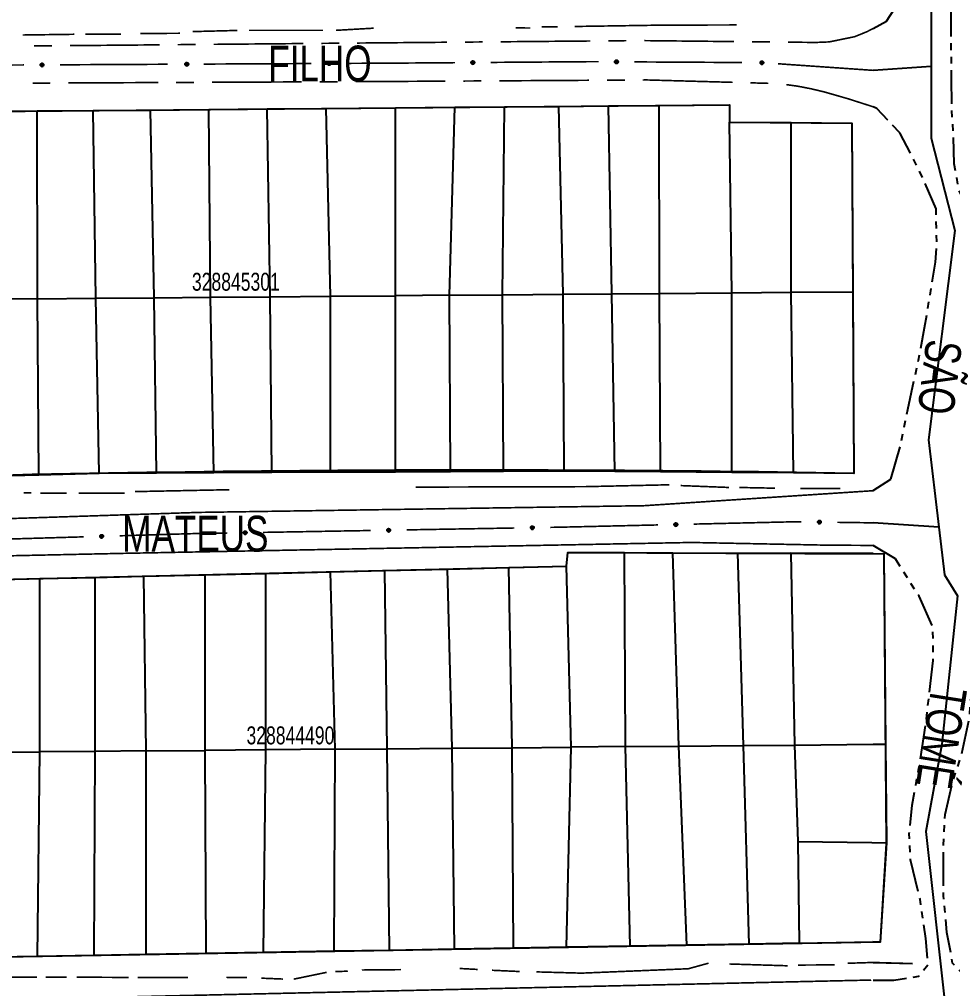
# Model space of a CAD drawing. Extents: x 203614 to 206284, y 4847494 to 4848495.
# Drawn here: x 204541.9 to 204645.8, y 4847964.4 to 4848072.4 of the extents above; entities that cross this region are included whole.
import ezdxf

# ---------------------------------------------------------------- set-up
doc = ezdxf.new("R2010")
doc.units = 0
doc.header["$LTSCALE"] = 1.5
doc.header["$MEASUREMENT"] = 0
doc.linetypes.add('PHANTOMX2', pattern=[5, 2.5, -0.5, 0.5, -0.5, 0.5, -0.5])
for name, color, linetype in [('CD-MALHA-LOTES', 40, 'CONTINUOUS'), ('CD_TXT_QUADRA', 7, 'CONTINUOUS'), ('HD-VALAS-DRENOS', 170, 'CONTINUOUS'), ('RU-QUADRAS', 210, 'CONTINUOUS'), ('SV-EIXO-RUA-N-PAV', 6, 'CONTINUOUS'), ('SV-RUA-NAO-PAV-S-GUIA-C-GUIA', 7, 'PHANTOMX2'), ('SV-TXT-RUA-N-PAV-S-GUIA-C-GUIA', 7, 'CONTINUOUS')]:
    doc.layers.add(name, color=color, linetype=linetype)
doc.styles.add('ARIAL', font='ARIAL.TTF')

msp = doc.modelspace()

# ---------------------------------------------------------------- linework, layer by layer
at = {"layer": 'CD-MALHA-LOTES'}
for p, q in [((204636.97, 4848012.91), (204638.19, 4848012.89)), ((204638.19, 4848012.89), (204638.37, 4847991.66)), ((204636.99, 4847991.66), (204638.37, 4847991.66)), ((204638.37, 4847991.66), (204638.47, 4847980.65)), ((204636.84, 4847980.69), (204638.47, 4847980.65)), ((204638.47, 4847980.65), (204637.75, 4847969.6)), ((204637.75, 4847969.6), (204636.96, 4847969.62))]:
    msp.add_line(p, q, dxfattribs=at)
at = {"layer": 'CD-MALHA-LOTES', "flags": 128}
for points in [[(204576.05, 4848062.52), (204583.76, 4848062.59)], [(204583.76, 4848062.59), (204590.38, 4848062.65)], [(204583.76, 4848041.64), (204583.76, 4848062.59)], [(204589.78, 4848041.7), (204590.38, 4848062.65)], [(204590.38, 4848062.65), (204595.92, 4848062.7)], [(204595.69, 4848041.75), (204595.92, 4848062.7)], [(204595.92, 4848062.7), (204601.95, 4848062.75)], [(204601.95, 4848062.75), (204607.49, 4848062.8)], [(204602.43, 4848041.8), (204601.95, 4848062.75)], [(204607.49, 4848062.8), (204613.15, 4848062.85)], [(204607.86, 4848041.85), (204607.49, 4848062.8)], [(204613.15, 4848062.85), (204620.98, 4848062.92)], [(204613.16, 4848041.9), (204613.15, 4848062.85)], [(204620.98, 4848062.92), (204620.98, 4848060.99)], [(204538.16, 4848062.18), (204543.82, 4848062.23)], [(204543.82, 4848062.23), (204550.09, 4848062.29)], [(204543.88, 4848041.3), (204543.82, 4848062.23)], [(204550.09, 4848062.29), (204556.47, 4848062.34)], [(204550.39, 4848041.36), (204550.09, 4848062.29)], [(204556.47, 4848062.34), (204562.98, 4848062.4)], [(204556.89, 4848041.41), (204556.47, 4848062.34)], [(204562.98, 4848062.4), (204569.48, 4848062.46)], [(204563.16, 4848041.47), (204562.98, 4848062.4)], [(204569.48, 4848062.46), (204576.05, 4848062.52)], [(204569.78, 4848041.52), (204569.48, 4848062.46)], [(204576.53, 4848041.58), (204576.05, 4848062.52)], [(204620.98, 4848060.99), (204627.85, 4848060.93)], [(204621.23, 4848041.96), (204620.98, 4848060.99)], [(204627.85, 4848060.93), (204634.6, 4848060.87)], [(204627.85, 4848042.02), (204627.85, 4848060.93)], [(204634.6, 4848060.87), (204634.71, 4848042.08)], [(204621.23, 4848041.96), (204627.85, 4848042.02)], [(204627.85, 4848042.02), (204634.71, 4848042.08)], [(204628.09, 4848021.89), (204627.85, 4848042.02)], [(204634.71, 4848042.08), (204634.84, 4848021.84)], [(204543.88, 4848041.3), (204538.1, 4848041.25)], [(204543.88, 4848041.3), (204550.39, 4848041.36)], [(204544.01, 4848021.65), (204543.88, 4848041.3)], [(204550.39, 4848041.36), (204556.89, 4848041.41)], [(204550.75, 4848021.84), (204550.39, 4848041.36)], [(204556.89, 4848041.41), (204563.16, 4848041.47)], [(204557.14, 4848021.87), (204556.89, 4848041.41)], [(204563.16, 4848041.47), (204569.78, 4848041.52)], [(204563.52, 4848021.9), (204563.16, 4848041.47)], [(204569.78, 4848041.52), (204576.53, 4848041.58)], [(204569.97, 4848021.93), (204569.78, 4848041.52)], [(204576.53, 4848041.58), (204583.76, 4848041.64)], [(204576.53, 4848021.96), (204576.53, 4848041.58)], [(204589.78, 4848041.7), (204583.76, 4848041.64)], [(204583.76, 4848021.99), (204583.76, 4848041.64)], [(204589.78, 4848041.7), (204595.69, 4848041.75)], [(204589.9, 4848022.02), (204589.78, 4848041.7)], [(204595.69, 4848041.75), (204602.43, 4848041.8)], [(204595.81, 4848022.05), (204595.69, 4848041.75)], [(204602.43, 4848041.8), (204607.86, 4848041.85)], [(204602.55, 4848022.08), (204602.43, 4848041.8)], [(204607.86, 4848041.85), (204613.16, 4848041.9)], [(204608.21, 4848022.04), (204607.86, 4848041.85)], [(204613.16, 4848041.9), (204621.23, 4848041.96)], [(204613.27, 4848022), (204613.16, 4848041.9)], [(204621.23, 4848021.94), (204621.23, 4848041.96)], [(204544.01, 4848021.65), (204537.75, 4848021.48)], [(204550.75, 4848021.84), (204544.01, 4848021.65)], [(204557.14, 4848021.87), (204550.75, 4848021.84)], [(204563.52, 4848021.9), (204557.14, 4848021.87)], [(204569.97, 4848021.93), (204563.52, 4848021.9)], [(204576.53, 4848021.96), (204569.97, 4848021.93)], [(204583.76, 4848021.99), (204576.53, 4848021.96)], [(204589.9, 4848022.02), (204583.76, 4848021.99)], [(204595.81, 4848022.05), (204589.9, 4848022.02)], [(204602.55, 4848022.08), (204595.81, 4848022.05)], [(204608.21, 4848022.04), (204602.55, 4848022.08)], [(204613.27, 4848022), (204608.21, 4848022.04)], [(204621.23, 4848021.94), (204613.27, 4848022)], [(204628.09, 4848021.89), (204621.23, 4848021.94)], [(204634.84, 4848021.84), (204628.09, 4848021.89)], [(204602.82, 4848011.49), (204602.95, 4848013.03)], [(204602.95, 4848013.03), (204609.26, 4848013.01)], [(204609.26, 4848013.01), (204614.68, 4848012.99)], [(204609.39, 4847991.39), (204609.26, 4848013.01)], [(204614.68, 4848012.99), (204621.89, 4848012.96)], [(204615.32, 4847991.44), (204614.68, 4848012.99)], [(204621.89, 4848012.96), (204627.82, 4848012.94)], [(204622.54, 4847991.51), (204621.89, 4848012.96)], [(204636.97, 4848012.91), (204627.82, 4848012.94)], [(204627.82, 4848012.94), (204628.21, 4847991.56)], [(204562.55, 4848010.54), (204569.32, 4848010.7)], [(204569.32, 4848010.7), (204576.53, 4848010.87)], [(204569.32, 4847991.02), (204569.32, 4848010.7)], [(204576.53, 4848010.87), (204582.59, 4848011.01)], [(204577.05, 4847991.09), (204576.53, 4848010.87)], [(204582.59, 4848011.01), (204589.55, 4848011.18)], [(204582.85, 4847991.15), (204582.59, 4848011.01)], [(204589.55, 4848011.18), (204596.38, 4848011.34)], [(204590.06, 4847991.21), (204589.55, 4848011.18)], [(204596.38, 4848011.34), (204602.82, 4848011.49)], [(204596.76, 4847991.27), (204596.38, 4848011.34)], [(204603.34, 4847991.33), (204602.82, 4848011.49)], [(204536.78, 4848009.93), (204544.12, 4848010.11)], [(204544.12, 4848010.11), (204550.31, 4848010.25)], [(204544.12, 4847990.79), (204544.12, 4848010.11)], [(204550.31, 4848010.25), (204555.72, 4848010.38)], [(204550.31, 4847990.85), (204550.31, 4848010.25)], [(204555.72, 4848010.38), (204562.55, 4848010.54)], [(204555.98, 4847990.9), (204555.72, 4848010.38)], [(204562.55, 4847990.96), (204562.55, 4848010.54)], [(204590.06, 4847991.21), (204596.76, 4847991.27)], [(204596.76, 4847991.27), (204603.34, 4847991.33)], [(204596.9, 4847968.92), (204596.76, 4847991.27)], [(204602.82, 4847969.03), (204603.34, 4847991.33)], [(204609.39, 4847991.39), (204603.34, 4847991.33)], [(204609.39, 4847991.39), (204615.32, 4847991.44)], [(204609.91, 4847969.15), (204609.39, 4847991.39)], [(204615.32, 4847991.44), (204622.54, 4847991.51)], [(204616.23, 4847969.26), (204615.32, 4847991.44)], [(204622.54, 4847991.51), (204628.21, 4847991.56)], [(204623.18, 4847969.38), (204622.54, 4847991.51)], [(204628.21, 4847991.56), (204636.99, 4847991.66)], [(204628.21, 4847991.56), (204628.59, 4847980.82)], [(204537.29, 4847990.73), (204544.12, 4847990.79)], [(204543.87, 4847968), (204544.12, 4847990.79)], [(204550.31, 4847990.85), (204544.12, 4847990.79)], [(204550.18, 4847968.11), (204550.31, 4847990.85)], [(204555.98, 4847990.9), (204550.31, 4847990.85)], [(204555.98, 4847990.9), (204562.55, 4847990.96)], [(204555.98, 4847968.21), (204555.98, 4847990.9)], [(204569.32, 4847991.02), (204562.55, 4847990.96)], [(204562.68, 4847968.33), (204562.55, 4847990.96)], [(204569.06, 4847968.44), (204569.32, 4847991.02)], [(204577.05, 4847991.09), (204569.32, 4847991.02)], [(204576.92, 4847968.58), (204577.05, 4847991.09)], [(204577.05, 4847991.09), (204582.85, 4847991.15)], [(204582.85, 4847991.15), (204590.06, 4847991.21)], [(204583.11, 4847968.68), (204582.85, 4847991.15)], [(204590.32, 4847968.81), (204590.06, 4847991.21)], [(204628.59, 4847980.82), (204628.73, 4847969.47)], [(204628.59, 4847980.82), (204636.84, 4847980.69)], [(204576.92, 4847968.58), (204569.06, 4847968.44)], [(204583.11, 4847968.68), (204576.92, 4847968.58)], [(204590.32, 4847968.81), (204583.11, 4847968.68)], [(204596.9, 4847968.92), (204590.32, 4847968.81)], [(204602.82, 4847969.03), (204596.9, 4847968.92)], [(204609.91, 4847969.15), (204602.82, 4847969.03)], [(204616.23, 4847969.26), (204609.91, 4847969.15)], [(204623.18, 4847969.38), (204616.23, 4847969.26)], [(204628.73, 4847969.47), (204623.18, 4847969.38)], [(204628.73, 4847969.47), (204636.96, 4847969.62)], [(204543.87, 4847968), (204537.04, 4847967.88)], [(204550.18, 4847968.11), (204543.87, 4847968)], [(204555.98, 4847968.21), (204550.18, 4847968.11)], [(204562.68, 4847968.33), (204555.98, 4847968.21)], [(204569.06, 4847968.44), (204562.68, 4847968.33)]]:
    msp.add_lwpolyline(points, dxfattribs=at)
at = {"layer": 'HD-VALAS-DRENOS', "const_width": 0.18, "flags": 128}
for points in [[(204566.15, 4848071.21), (204561.16, 4848071.08)], [(204575.68, 4848071.22), (204567.45, 4848071.22)], [(204581.32, 4848071.46), (204577.12, 4848071.22)], [(204598.79, 4848071.48), (204597.14, 4848071.49)], [(204601.83, 4848071.6), (204600.04, 4848071.6)], [(204621.77, 4848071.82), (204613.44, 4848071.8), (204603.72, 4848071.65)], [(204547.98, 4848070.78), (204542.21, 4848070.7)], [(204553.19, 4848070.79), (204549.19, 4848070.78)], [(204559.75, 4848070.89), (204555.34, 4848070.87)], [(204614.26, 4848020.57), (204604.87, 4848020.36), (204585.99, 4848020.31)], [(204620.93, 4848020.27), (204615.54, 4848020.48)], [(204543.18, 4848019.66), (204542.32, 4848019.66)], [(204547.14, 4848019.65), (204544.17, 4848019.65)], [(204553.59, 4848019.63), (204548.45, 4848019.63)], [(204565.24, 4848020.02), (204554.75, 4848019.81)], [(204626.04, 4848020.19), (204622.06, 4848020.27)], [(204633.34, 4848020.17), (204628.85, 4848020.17)], [(204578.45, 4847966.36), (204577.07, 4847966.31)], [(204584.37, 4847966.53), (204580.01, 4847966.49)], [(204592.92, 4847966.55), (204590.92, 4847966.66)], [(204597.61, 4847966.32), (204594.52, 4847966.46)], [(204618.64, 4847967.25), (204616.39, 4847966.63), (204604.49, 4847966.14), (204599.47, 4847966.28)], [(204627.46, 4847966.96), (204620.96, 4847967.16)], [(204632.68, 4847967.06), (204628.59, 4847967.04)], [(204636.978778, 4847967.33), (204634.13, 4847967.24)], [(204636.979423, 4847967.330224), (204641.370861, 4847967.204841)], [(204543.8, 4847965.69), (204539.62, 4847965.69), (204535.79, 4847965.51)], [(204547.14, 4847965.69), (204544.8, 4847965.69)], [(204554.03, 4847965.66), (204548.23, 4847965.69)], [(204560.64, 4847965.66), (204555.02, 4847965.66)], [(204567.22, 4847965.65), (204564.92, 4847965.67)], [(204571.23, 4847965.48), (204568.81, 4847965.58)], [(204576.09, 4847966.23), (204572.42, 4847965.47)]]:
    msp.add_lwpolyline(points, dxfattribs=at)
at = {"layer": 'HD-VALAS-DRENOS', "flags": 128}
msp.add_lwpolyline([(204636.979423, 4847967.330224), (204641.370861, 4847967.204841)], dxfattribs=at)
at = {"layer": 'RU-QUADRAS', "color": 6, "linetype": 'Continuous'}
msp.add_lwpolyline([(204498.59, 4848020.39), (204513.52, 4848061.96), (204620.98, 4848062.92), (204620.98, 4848060.99), (204634.6, 4848060.87), (204634.84, 4848021.84, 0.0138968556)], format="xyb", close=True, dxfattribs=at)
msp.add_lwpolyline([(204472.79, 4847966.77), (204488.77, 4848006.2), (204499.02, 4848007.23), (204498.76, 4848009.04), (204602.82, 4848011.49), (204602.95, 4848013.03), (204638.19, 4848012.89), (204638.45, 4847980.6), (204637.75, 4847969.6)], close=True, dxfattribs=at)
at = {"layer": 'SV-EIXO-RUA-N-PAV', "flags": 128}
for points in [[(204647.894567, 4848133.867976), (204642.78012, 4848133.22867), (204641.084177, 4848130.296692), (204638.771905, 4848120.140793), (204641.968999, 4848100.212735), (204643.443703, 4848088.415104), (204643.443703, 4848067.179369), (204643.443703, 4848059.215969), (204646.09817, 4848048.893042), (204643.148762, 4848025.592722), (204644.294965, 4848015.849996), (204644.918407, 4848010.550743), (204646.393111, 4848008.191217), (204644.623466, 4847991.674535), (204642.853821, 4847981.94149), (204644.993902, 4847962.480581)], [(204544.204291, 4848067.372762), (204544.554533, 4848067.409562)], [(204544.206565, 4848067.337423), (204544.557859, 4848067.373948)], [(204544.206567, 4848067.408054), (204544.542112, 4848067.444221)], [(204544.208028, 4848067.354674), (204544.554451, 4848067.389133)], [(204544.209211, 4848067.391522), (204544.543339, 4848067.42865)], [(204544.215026, 4848067.31923), (204544.553248, 4848067.356378)], [(204544.215702, 4848067.443519), (204544.52064, 4848067.483036)], [(204544.215865, 4848067.425668), (204544.52679, 4848067.464046)], [(204544.216538, 4848067.302542), (204544.554668, 4848067.339842)], [(204544.227977, 4848067.459842), (204544.499332, 4848067.498024)], [(204544.230211, 4848067.283827), (204544.543872, 4848067.320854)], [(204544.238553, 4848067.479753), (204544.485053, 4848067.51681)], [(204544.239533, 4848067.267095), (204544.542524, 4848067.304011)], [(204544.257807, 4848067.498196), (204544.459619, 4848067.526484)], [(204544.260391, 4848067.251227), (204544.529037, 4848067.285303)], [(204544.272469, 4848067.51499), (204544.448972, 4848067.537072)], [(204544.273585, 4848067.232263), (204544.521634, 4848067.267648)], [(204544.293136, 4848067.52839), (204544.422704, 4848067.541311)], [(204544.297368, 4848067.224119), (204544.496464, 4848067.249664)], [(204544.308824, 4848067.53834), (204544.41413, 4848067.54761)], [(204544.31016, 4848067.211163), (204544.486806, 4848067.232685)], [(204544.331568, 4848067.206549), (204544.462493, 4848067.220841)], [(204544.344303, 4848067.200621), (204544.451007, 4848067.210038)], [(204560.331516, 4848067.452385), (204560.681759, 4848067.489173)], [(204560.333789, 4848067.417046), (204560.685084, 4848067.453559)], [(204560.333793, 4848067.487677), (204560.669339, 4848067.523833)], [(204560.335252, 4848067.434297), (204560.681676, 4848067.468744)], [(204560.336436, 4848067.471145), (204560.670566, 4848067.508262)], [(204560.342249, 4848067.398853), (204560.680472, 4848067.43599)], [(204560.342929, 4848067.523142), (204560.647869, 4848067.562648)], [(204560.343091, 4848067.505292), (204560.654018, 4848067.543658)], [(204560.34376, 4848067.382165), (204560.681891, 4848067.419453)], [(204560.355205, 4848067.539464), (204560.626561, 4848067.577637)], [(204560.357432, 4848067.36345), (204560.671095, 4848067.400466)], [(204560.365781, 4848067.559375), (204560.612283, 4848067.596424)], [(204560.366754, 4848067.346717), (204560.669747, 4848067.383623)], [(204560.385037, 4848067.577818), (204560.58685, 4848067.606098)], [(204560.387612, 4848067.330849), (204560.656259, 4848067.364915)], [(204560.399699, 4848067.594611), (204560.576203, 4848067.616687)], [(204560.400805, 4848067.311884), (204560.648855, 4848067.34726)], [(204560.420367, 4848067.608011), (204560.549934, 4848067.620927)], [(204560.424587, 4848067.303739), (204560.623685, 4848067.329277)], [(204560.436055, 4848067.61796), (204560.541361, 4848067.627226)], [(204560.437379, 4848067.290783), (204560.614026, 4848067.312299)], [(204560.458787, 4848067.286168), (204560.589713, 4848067.300455)], [(204560.471521, 4848067.28024), (204560.578226, 4848067.289653)], [(204576.203904, 4848067.530206), (204576.554147, 4848067.566993)], [(204576.206177, 4848067.494866), (204576.557472, 4848067.531379)], [(204576.206181, 4848067.565497), (204576.541727, 4848067.601653)], [(204576.20764, 4848067.512117), (204576.554064, 4848067.546565)], [(204576.208824, 4848067.548966), (204576.542954, 4848067.586082)], [(204576.214637, 4848067.476674), (204576.55286, 4848067.51381)], [(204576.215317, 4848067.600963), (204576.520257, 4848067.640468)], [(204576.215479, 4848067.583112), (204576.526406, 4848067.621479)], [(204576.216148, 4848067.459985), (204576.554279, 4848067.497273)], [(204576.227593, 4848067.617285), (204576.498949, 4848067.655458)], [(204576.22982, 4848067.44127), (204576.543483, 4848067.478286)], [(204576.238169, 4848067.637195), (204576.484671, 4848067.674244)], [(204576.239142, 4848067.424537), (204576.542135, 4848067.461443)], [(204576.257425, 4848067.655638), (204576.459238, 4848067.683918)], [(204576.26, 4848067.408669), (204576.528647, 4848067.442735)], [(204576.272087, 4848067.672432), (204576.448591, 4848067.694507)], [(204576.273193, 4848067.389704), (204576.521243, 4848067.42508)], [(204576.292754, 4848067.685831), (204576.422322, 4848067.698747)], [(204576.296975, 4848067.38156), (204576.496073, 4848067.407097)], [(204576.308443, 4848067.69578), (204576.413749, 4848067.705047)], [(204576.309767, 4848067.368603), (204576.486414, 4848067.390119)], [(204576.331175, 4848067.363988), (204576.462101, 4848067.378276)], [(204576.343909, 4848067.35806), (204576.450614, 4848067.367473)], [(204592.203554, 4848067.632658), (204592.553701, 4848067.670354)], [(204592.205739, 4848067.667955), (204592.541191, 4848067.704982)], [(204592.205919, 4848067.597324), (204592.557118, 4848067.634749)], [(204592.207338, 4848067.614579), (204592.553671, 4848067.649926)], [(204592.208426, 4848067.65143), (204592.542458, 4848067.689414)], [(204592.214426, 4848067.579153), (204592.552552, 4848067.617168)], [(204592.214783, 4848067.703444), (204592.51962, 4848067.743741)], [(204592.214992, 4848067.685593), (204592.525818, 4848067.724768)], [(204592.215981, 4848067.562469), (204592.554014, 4848067.600635)], [(204592.227017, 4848067.719798), (204592.498273, 4848067.758675)], [(204592.229701, 4848067.543789), (204592.543267, 4848067.58162)], [(204592.237542, 4848067.739735), (204592.483946, 4848067.777424)], [(204592.239067, 4848067.527081), (204592.541963, 4848067.564773)], [(204592.256749, 4848067.758228), (204592.458488, 4848067.787032)], [(204592.259966, 4848067.511267), (204592.528523, 4848067.54603)], [(204592.271368, 4848067.77506), (204592.447814, 4848067.797594)], [(204592.273208, 4848067.492336), (204592.521165, 4848067.528356)], [(204592.292, 4848067.788513), (204592.421534, 4848067.801765)], [(204592.297011, 4848067.484254), (204592.496042, 4848067.510308)], [(204592.307663, 4848067.798503), (204592.412945, 4848067.808043)], [(204592.309837, 4848067.47133), (204592.486427, 4848067.493305)], [(204592.331256, 4848067.466771), (204592.462145, 4848067.481398)], [(204592.344006, 4848067.460876), (204592.450686, 4848067.470566)], [(204608.203177, 4848067.718279), (204608.553794, 4848067.751317)], [(204608.205072, 4848067.682918), (204608.556737, 4848067.715669)], [(204608.205831, 4848067.753545), (204608.541746, 4848067.786107)], [(204608.20672, 4848067.700152), (204608.553492, 4848067.73089)], [(204608.208298, 4848067.736986), (204608.542806, 4848067.770524)], [(204608.213336, 4848067.664635), (204608.551938, 4848067.69815)], [(204608.214669, 4848067.647932), (204608.55318, 4848067.681599)], [(204608.215318, 4848067.771058), (204608.526638, 4848067.806096)], [(204608.215347, 4848067.78891), (204608.520692, 4848067.82515)], [(204608.227796, 4848067.8051), (204608.499545, 4848067.840366)], [(204608.22814, 4848067.629071), (204608.542181, 4848067.662728)], [(204608.237282, 4848067.61224), (204608.540653, 4848067.645901)], [(204608.238586, 4848067.824896), (204608.485469, 4848067.859305)], [(204608.257969, 4848067.596149), (204608.526965, 4848067.627338)], [(204608.258037, 4848067.843132), (204608.460141, 4848067.86925)], [(204608.270959, 4848067.577044), (204608.519373, 4848067.609764)], [(204608.272878, 4848067.859767), (204608.449608, 4848067.879953)], [(204608.293688, 4848067.872945), (204608.423387, 4848067.884474)], [(204608.294652, 4848067.568646), (204608.494012, 4848067.592051)], [(204608.307305, 4848067.555553), (204608.484171, 4848067.575177)], [(204608.309482, 4848067.882726), (204608.414881, 4848067.890864)], [(204608.328662, 4848067.550709), (204608.459733, 4848067.563595)], [(204608.341332, 4848067.544645), (204608.448132, 4848067.552916)], [(204624.411831, 4848067.6002), (204624.764866, 4848067.610569)], [(204624.412184, 4848067.635611), (204624.764191, 4848067.646332)], [(204624.414569, 4848067.617295), (204624.762593, 4848067.625966)], [(204624.417071, 4848067.670636), (204624.754374, 4848067.681817)], [(204624.418481, 4848067.653954), (204624.754444, 4848067.666198)], [(204624.418919, 4848067.58143), (204624.758965, 4848067.59339)], [(204624.419189, 4848067.564675), (204624.759154, 4848067.576794)], [(204624.42765, 4848067.687513), (204624.740565, 4848067.702724)], [(204624.428811, 4848067.705327), (204624.735841, 4848067.722117)], [(204624.431436, 4848067.544998), (204624.746979, 4848067.558659)], [(204624.439491, 4848067.527621), (204624.744386, 4848067.541963)], [(204624.442263, 4848067.720694), (204624.715702, 4848067.738645)], [(204624.454287, 4848067.739765), (204624.702856, 4848067.758438)], [(204624.459116, 4848067.51025), (204624.729549, 4848067.524306)], [(204624.470867, 4848067.490359), (204624.720856, 4848067.507249)], [(204624.474856, 4848067.75673), (204624.67821, 4848067.769971)], [(204624.490723, 4848067.772391), (204624.668378, 4848067.78132)], [(204624.493979, 4848067.480474), (204624.694422, 4848067.491181)], [(204624.505776, 4848067.466604), (204624.683531, 4848067.474966)], [(204624.512327, 4848067.784221), (204624.642496, 4848067.787496)], [(204624.526782, 4848067.460415), (204624.658407, 4848067.464957)], [(204624.52871, 4848067.79298), (204624.634413, 4848067.794414)], [(204624.539042, 4848067.45356), (204624.646151, 4848067.455036)], [(204643.443703, 4848067.179369), (204636.979423, 4848066.756656)], [(204614.821552, 4848016.140437), (204615.171068, 4848016.183599)], [(204614.823186, 4848016.175765), (204615.158019, 4848016.218026)], [(204614.824469, 4848016.105145), (204615.175041, 4848016.148051)], [(204614.825618, 4848016.12242), (204615.171357, 4848016.163172)], [(204614.82613, 4848016.159284), (204615.159529, 4848016.20248)], [(204614.831675, 4848016.21139), (204615.135845, 4848016.256444)], [(204614.832163, 4848016.193545), (204615.142339, 4848016.23757)], [(204614.833259, 4848016.08711), (204615.17075, 4848016.130401)], [(204614.835074, 4848016.070451), (204615.17247, 4848016.113893)], [(204614.843651, 4848016.227933), (204615.114267, 4848016.271043)], [(204614.849085, 4848016.051989), (204615.162021, 4848016.094712)], [(204614.853864, 4848016.248033), (204615.099649, 4848016.289566)], [(204614.87278, 4848016.266824), (204615.074044, 4848016.298775)], [(204614.887134, 4848016.283882), (204615.063206, 4848016.309169)], [(204614.907554, 4848016.297655), (204615.036865, 4848016.312929)], [(204614.923058, 4848016.307889), (204615.028178, 4848016.319072)], [(204630.817818, 4848016.418944), (204631.168692, 4848016.449138)], [(204630.819427, 4848016.383568), (204631.171346, 4848016.413468)], [(204630.820759, 4848016.454186), (204631.156926, 4848016.484025)], [(204630.821214, 4848016.400788), (204631.168225, 4848016.428715)], [(204630.823091, 4848016.437608), (204631.15786, 4848016.468434)], [(204630.827543, 4848016.365219), (204631.166405, 4848016.395988)], [(204630.82874, 4848016.348505), (204631.167513, 4848016.379428)], [(204630.830387, 4848016.471623), (204631.14198, 4848016.504135)], [(204630.83056, 4848016.489473), (204631.136189, 4848016.523237)], [(204630.842058, 4848016.329536), (204631.156361, 4848016.360647)], [(204630.843141, 4848016.505562), (204631.115167, 4848016.538625)], [(204630.851063, 4848016.312631), (204631.154696, 4848016.343832)], [(204630.85409, 4848016.52527), (204631.101245, 4848016.557676)], [(204630.871619, 4848016.296374), (204631.140859, 4848016.325381)], [(204630.873689, 4848016.543347), (204631.075998, 4848016.567827)], [(204630.884453, 4848016.277164), (204631.133124, 4848016.307869)], [(204630.888664, 4848016.559862), (204631.065552, 4848016.578615)], [(204630.908078, 4848016.268574), (204631.107621, 4848016.290363)], [(204630.90958, 4848016.572871), (204631.039368, 4848016.583348)], [(204630.920624, 4848016.255379), (204631.097644, 4848016.273569)], [(204630.925453, 4848016.582523), (204631.030915, 4848016.589807)], [(204630.941941, 4848016.250362), (204631.073112, 4848016.262185)], [(204630.954562, 4848016.244196), (204631.061425, 4848016.2516)], [(204644.294965, 4848015.849996), (204636.979423, 4848016.328773)], [(204550.920724, 4848014.98207), (204551.049937, 4848014.998156)], [(204550.936165, 4848014.992401), (204551.041212, 4848015.004244)], [(204566.830371, 4848015.229205), (204567.180125, 4848015.270392)], [(204566.832204, 4848015.264522), (204567.16727, 4848015.304893)], [(204566.833088, 4848015.193897), (204567.183897, 4848015.234823)], [(204566.834335, 4848015.211165), (204567.180298, 4848015.249964)], [(204566.835055, 4848015.248025), (204567.168692, 4848015.289338)], [(204566.840894, 4848015.300099), (204567.145313, 4848015.343435)], [(204566.841281, 4848015.282252), (204567.151701, 4848015.324524)], [(204566.841776, 4848015.175812), (204567.179506, 4848015.217197)], [(204566.843497, 4848015.159143), (204567.181133, 4848015.200679)], [(204566.852964, 4848015.316575), (204567.123819, 4848015.358155)], [(204566.857404, 4848015.140602), (204567.170576, 4848015.181558)], [(204566.863289, 4848015.336616), (204567.109306, 4848015.376761)], [(204566.866935, 4848015.123988), (204567.16944, 4848015.164699)], [(204566.882311, 4848015.3553), (204567.083753, 4848015.386115)], [(204566.887991, 4848015.108383), (204567.156188, 4848015.145823)], [(204566.896761, 4848015.372277), (204567.072974, 4848015.396569)], [(204566.901421, 4848015.089585), (204567.149007, 4848015.128077)], [(204566.917259, 4848015.385935), (204567.046654, 4848015.400478)], [(204566.925304, 4848015.08174), (204567.124065, 4848015.109779)], [(204566.932821, 4848015.39608), (204567.038002, 4848015.40667)], [(204566.938258, 4848015.068945), (204567.11462, 4848015.09268)], [(204566.959722, 4848015.0646), (204567.090458, 4848015.080532)], [(204566.97253, 4848015.058833), (204567.079108, 4848015.069586)], [(204582.827929, 4848015.508761), (204583.177682, 4848015.549948)], [(204582.829762, 4848015.544078), (204583.164828, 4848015.584449)], [(204582.830646, 4848015.473453), (204583.181454, 4848015.514378)], [(204582.831892, 4848015.490721), (204583.177856, 4848015.52952)], [(204582.832613, 4848015.527581), (204583.16625, 4848015.568894)], [(204582.838452, 4848015.579655), (204583.142871, 4848015.622991)], [(204582.838839, 4848015.561808), (204583.149258, 4848015.60408)], [(204582.839334, 4848015.455368), (204583.177064, 4848015.496753)], [(204582.841055, 4848015.438699), (204583.178691, 4848015.480235)], [(204582.850521, 4848015.59613), (204583.121376, 4848015.637711)], [(204582.854961, 4848015.420158), (204583.168134, 4848015.461113)], [(204582.860847, 4848015.616172), (204583.106863, 4848015.656317)], [(204582.864493, 4848015.403544), (204583.166997, 4848015.444255)], [(204582.879869, 4848015.634856), (204583.08131, 4848015.665671)], [(204582.885548, 4848015.387939), (204583.153746, 4848015.425379)], [(204582.894319, 4848015.651833), (204583.070531, 4848015.676125)], [(204582.898979, 4848015.369141), (204583.146564, 4848015.407633)], [(204582.914816, 4848015.665491), (204583.044212, 4848015.680034)], [(204582.922862, 4848015.361296), (204583.121622, 4848015.389335)], [(204582.930379, 4848015.675636), (204583.03556, 4848015.686226)], [(204582.935815, 4848015.348501), (204583.112177, 4848015.372236)], [(204582.957279, 4848015.344156), (204583.088015, 4848015.360088)], [(204582.970087, 4848015.338389), (204583.076666, 4848015.349142)], [(204598.825486, 4848015.788317), (204599.17524, 4848015.829504)], [(204598.827319, 4848015.823634), (204599.162385, 4848015.864005)], [(204598.828204, 4848015.753009), (204599.179012, 4848015.793934)], [(204598.82945, 4848015.770277), (204599.175414, 4848015.809076)], [(204598.830171, 4848015.807137), (204599.163808, 4848015.84845)], [(204598.836009, 4848015.859211), (204599.140428, 4848015.902547)], [(204598.836396, 4848015.841364), (204599.146816, 4848015.883636)], [(204598.836891, 4848015.734924), (204599.174621, 4848015.776308)], [(204598.838612, 4848015.718255), (204599.176248, 4848015.759791)], [(204598.848079, 4848015.875686), (204599.118934, 4848015.917267)], [(204598.852519, 4848015.699714), (204599.165691, 4848015.740669)], [(204598.858405, 4848015.895728), (204599.104421, 4848015.935873)], [(204598.86205, 4848015.683099), (204599.164555, 4848015.723811)], [(204598.877426, 4848015.914412), (204599.078868, 4848015.945227)], [(204598.883106, 4848015.667495), (204599.151304, 4848015.704935)], [(204598.891877, 4848015.931388), (204599.068089, 4848015.955681)], [(204598.896537, 4848015.648697), (204599.144122, 4848015.687188)], [(204598.912374, 4848015.945047), (204599.041769, 4848015.95959)], [(204598.920419, 4848015.640852), (204599.11918, 4848015.668891)], [(204598.927936, 4848015.955192), (204599.033117, 4848015.965782)], [(204598.933373, 4848015.628057), (204599.109735, 4848015.651792)], [(204598.954837, 4848015.623712), (204599.085573, 4848015.639644)], [(204598.967645, 4848015.617944), (204599.074223, 4848015.628698)], [(204614.85871, 4848016.035428), (204615.16098, 4848016.077847)], [(204614.879853, 4848016.019943), (204615.147835, 4848016.058897)], [(204614.89339, 4848016.001221), (204615.140754, 4848016.04111)], [(204614.917316, 4848015.993511), (204615.115916, 4848016.022672)], [(204614.930342, 4848015.98079), (204615.106568, 4848016.00552)], [(204614.95183, 4848015.976566), (204615.082474, 4848015.993236)], [(204614.964671, 4848015.970871), (204615.071187, 4848015.982226)], [(204550.835713, 4848014.824315), (204551.18495, 4848014.869672)], [(204550.837124, 4848014.859652), (204551.171685, 4848014.904017)], [(204550.838851, 4848014.789042), (204551.189146, 4848014.83415)], [(204550.839891, 4848014.806323), (204551.185367, 4848014.849247)], [(204550.840172, 4848014.84319), (204551.173293, 4848014.88848)], [(204550.845389, 4848014.89533), (204551.14927, 4848014.942294)], [(204550.845989, 4848014.877489), (204551.155882, 4848014.923461)], [(204550.847754, 4848014.771062), (204551.184966, 4848014.816473)], [(204550.849674, 4848014.754415), (204551.18679, 4848014.799976)], [(204550.857261, 4848014.911948), (204551.127601, 4848014.956757)], [(204550.8638, 4848014.736041), (204551.176462, 4848014.78073)], [(204550.867347, 4848014.932111), (204551.112867, 4848014.975188)], [(204550.873529, 4848014.719541), (204551.175527, 4848014.763859)], [(204550.886145, 4848014.951021), (204551.087204, 4848014.984236)], [(204550.89477, 4848014.704189), (204551.162502, 4848014.744826)], [(204550.900392, 4848014.968168), (204551.076302, 4848014.994561)], [(204550.908424, 4848014.685552), (204551.155532, 4848014.726995)], [(204550.932398, 4848014.677993), (204551.13081, 4848014.708401)], [(204550.945504, 4848014.665354), (204551.12157, 4848014.691191)], [(204550.967018, 4848014.661265), (204551.097554, 4848014.678756)], [(204550.979894, 4848014.655651), (204551.086336, 4848014.667675)]]:
    msp.add_lwpolyline(points, dxfattribs=at)
at = {"layer": 'SV-EIXO-RUA-N-PAV', "const_width": 0.18, "flags": 128}
for points in [[(204538.23, 4848067.34), (204542.3828, 4848067.360507)], [(204546.382751, 4848067.380259), (204558.382605, 4848067.439515)], [(204562.382556, 4848067.459181), (204574.382412, 4848067.518015)], [(204578.382364, 4848067.537626), (204582.382316, 4848067.557237)], [(204582.382316, 4848067.557237), (204582.95, 4848067.56)], [(204582.95, 4848067.56), (204590.3821, 4848067.615737)], [(204594.381988, 4848067.645734), (204605.381678, 4848067.728226)], [(204605.381678, 4848067.728226), (204605.62, 4848067.73)], [(204605.62, 4848067.73), (204606.381659, 4848067.725583)], [(204610.381592, 4848067.702385), (204622.38139, 4848067.632792)], [(204626.377053, 4848067.495959), (204636.35305, 4848066.803516)], [(204636.35305, 4848066.803516), (204636.98, 4848066.76)], [(204601.97, 4848015.84), (204613.000585, 4848016.095068)], [(204616.999516, 4848016.187539), (204627.996576, 4848016.441832)], [(204627.996576, 4848016.441832), (204628.35, 4848016.45)], [(204628.35, 4848016.45), (204628.99642, 4848016.441011)], [(204632.996033, 4848016.385393), (204635.995743, 4848016.34368)], [(204635.995743, 4848016.34368), (204636.98, 4848016.33)], [(204553.013337, 4848014.885101), (204561.009879, 4848015.120294)], [(204561.009879, 4848015.120294), (204561.34, 4848015.13)], [(204561.34, 4848015.13), (204565.009177, 4848015.194119)], [(204569.008566, 4848015.264008), (204581.006734, 4848015.473674)], [(204585.006124, 4848015.543563), (204597.004292, 4848015.75323)], [(204601.003681, 4848015.823119), (204601.97, 4848015.84)], [(204537.020253, 4848014.414715), (204549.015066, 4848014.767504)]]:
    msp.add_lwpolyline(points, dxfattribs=at)
at = {"layer": 'SV-EIXO-RUA-N-PAV', "flags": 128}
for points in [[(204544.238553, 4848067.479753), (204544.272469, 4848067.51499), (204544.308824, 4848067.53834), (204544.344752, 4848067.549088), (204544.378976, 4848067.550307), (204544.41413, 4848067.54761), (204544.448972, 4848067.537072), (204544.485053, 4848067.51681), (204544.52064, 4848067.483036), (204544.542112, 4848067.444221), (204544.554533, 4848067.409562), (204544.557859, 4848067.373948), (204544.554668, 4848067.339842), (204544.542524, 4848067.304011), (204544.521634, 4848067.267648), (204544.486806, 4848067.232685), (204544.451007, 4848067.210038), (204544.415984, 4848067.200555), (204544.380159, 4848067.197438), (204544.344303, 4848067.200621), (204544.31016, 4848067.211163), (204544.273585, 4848067.232263), (204544.239533, 4848067.267095), (204544.216538, 4848067.302542), (204544.206565, 4848067.337423), (204544.204291, 4848067.372762), (204544.206567, 4848067.408054), (204544.215702, 4848067.443519), (204544.238553, 4848067.479753)], [(204560.365781, 4848067.559375), (204560.399699, 4848067.594611), (204560.436055, 4848067.61796), (204560.471983, 4848067.628706), (204560.506207, 4848067.629924), (204560.541361, 4848067.627226), (204560.576203, 4848067.616687), (204560.612283, 4848067.596424), (204560.647869, 4848067.562648), (204560.669339, 4848067.523833), (204560.681759, 4848067.489173), (204560.685084, 4848067.453559), (204560.681891, 4848067.419453), (204560.669747, 4848067.383623), (204560.648855, 4848067.34726), (204560.614026, 4848067.312299), (204560.578226, 4848067.289653), (204560.543203, 4848067.280171), (204560.507377, 4848067.277056), (204560.471521, 4848067.28024), (204560.437379, 4848067.290783), (204560.400805, 4848067.311884), (204560.366754, 4848067.346717), (204560.34376, 4848067.382165), (204560.333789, 4848067.417046), (204560.331516, 4848067.452385), (204560.333793, 4848067.487677), (204560.342929, 4848067.523142), (204560.365781, 4848067.559375)], [(204576.238169, 4848067.637195), (204576.272087, 4848067.672432), (204576.308443, 4848067.69578), (204576.344371, 4848067.706527), (204576.378595, 4848067.707744), (204576.413749, 4848067.705047), (204576.448591, 4848067.694507), (204576.484671, 4848067.674244), (204576.520257, 4848067.640468), (204576.541727, 4848067.601653), (204576.554147, 4848067.566993), (204576.557472, 4848067.531379), (204576.554279, 4848067.497273), (204576.542135, 4848067.461443), (204576.521243, 4848067.42508), (204576.486414, 4848067.390119), (204576.450614, 4848067.367473), (204576.41559, 4848067.357992), (204576.379765, 4848067.354876), (204576.343909, 4848067.35806), (204576.309767, 4848067.368603), (204576.273193, 4848067.389704), (204576.239142, 4848067.424537), (204576.216148, 4848067.459985), (204576.206177, 4848067.494866), (204576.203904, 4848067.530206), (204576.206181, 4848067.565497), (204576.215317, 4848067.600963), (204576.238169, 4848067.637195)], [(204592.237542, 4848067.739735), (204592.271368, 4848067.77506), (204592.307663, 4848067.798503), (204592.343563, 4848067.809342), (204592.377784, 4848067.810649), (204592.412945, 4848067.808043), (204592.447814, 4848067.797594), (204592.483946, 4848067.777424), (204592.51962, 4848067.743741), (204592.541191, 4848067.704982), (204592.553701, 4848067.670354), (204592.557118, 4848067.634749), (204592.554014, 4848067.600635), (204592.541963, 4848067.564773), (204592.521165, 4848067.528356), (204592.486427, 4848067.493305), (204592.450686, 4848067.470566), (204592.415687, 4848067.460994), (204592.37987, 4848067.457785), (204592.344006, 4848067.460876), (204592.309837, 4848067.47133), (204592.273208, 4848067.492336), (204592.239067, 4848067.527081), (204592.215981, 4848067.562469), (204592.205919, 4848067.597324), (204592.203554, 4848067.632658), (204592.205739, 4848067.667955), (204592.214783, 4848067.703444), (204592.237542, 4848067.739735)], [(204608.238586, 4848067.824896), (204608.272878, 4848067.859767), (204608.309482, 4848067.882726), (204608.345523, 4848067.893087), (204608.379758, 4848067.893938), (204608.414881, 4848067.890864), (204608.449608, 4848067.879953), (204608.485469, 4848067.859305), (204608.520692, 4848067.82515), (204608.541746, 4848067.786107), (204608.553794, 4848067.751317), (204608.556737, 4848067.715669), (204608.55318, 4848067.681599), (204608.540653, 4848067.645901), (204608.519373, 4848067.609764), (204608.484171, 4848067.575177), (204608.448132, 4848067.552916), (204608.413008, 4848067.54381), (204608.377152, 4848067.541077), (204608.341332, 4848067.544645), (204608.307305, 4848067.555553), (204608.270959, 4848067.577044), (204608.237282, 4848067.61224), (204608.214669, 4848067.647932), (204608.205072, 4848067.682918), (204608.203177, 4848067.718279), (204608.205831, 4848067.753545), (204608.215347, 4848067.78891), (204608.238586, 4848067.824896)], [(204624.454287, 4848067.739765), (204624.490723, 4848067.772391), (204624.52871, 4848067.79298), (204624.565336, 4848067.801033), (204624.599556, 4848067.79971), (204624.634413, 4848067.794414), (204624.668378, 4848067.78132), (204624.702856, 4848067.758438), (204624.735841, 4848067.722117), (204624.754374, 4848067.681817), (204624.764191, 4848067.646332), (204624.764866, 4848067.610569), (204624.759154, 4848067.576794), (204624.744386, 4848067.541963), (204624.720856, 4848067.507249), (204624.683531, 4848067.474966), (204624.646151, 4848067.455036), (204624.610521, 4848067.448177), (204624.574563, 4848067.447726), (204624.539042, 4848067.45356), (204624.505776, 4848067.466604), (204624.470867, 4848067.490359), (204624.439491, 4848067.527621), (204624.419189, 4848067.564675), (204624.411831, 4848067.6002), (204624.412184, 4848067.635611), (204624.417071, 4848067.670636), (204624.428811, 4848067.705327), (204624.454287, 4848067.739765)], [(204614.853864, 4848016.248033), (204614.887134, 4848016.283882), (204614.923058, 4848016.307889), (204614.958784, 4848016.319288), (204614.992981, 4848016.321129), (204615.028178, 4848016.319072), (204615.063206, 4848016.309169), (204615.099649, 4848016.289566), (204615.135845, 4848016.256444), (204615.158019, 4848016.218026), (204615.171068, 4848016.183599), (204615.175041, 4848016.148051), (204615.17247, 4848016.113893), (204615.16098, 4848016.077847), (204615.140754, 4848016.04111), (204615.106568, 4848016.00552), (204615.071187, 4848015.982226), (204615.036341, 4848015.972108), (204615.000579, 4848015.96834), (204614.964671, 4848015.970871), (204614.930342, 4848015.98079), (204614.89339, 4848016.001221), (204614.85871, 4848016.035428), (204614.835074, 4848016.070451), (204614.824469, 4848016.105145), (204614.821552, 4848016.140437), (204614.823186, 4848016.175765), (204614.831675, 4848016.21139), (204614.853864, 4848016.248033)], [(204630.85409, 4848016.52527), (204630.888664, 4848016.559862), (204630.925453, 4848016.582523), (204630.961577, 4848016.592592), (204630.995818, 4848016.593166), (204631.030915, 4848016.589807), (204631.065552, 4848016.578615), (204631.101245, 4848016.557676), (204631.136189, 4848016.523237), (204631.156926, 4848016.484025), (204631.168692, 4848016.449138), (204631.171346, 4848016.413468), (204631.167513, 4848016.379428), (204631.154696, 4848016.343832), (204631.133124, 4848016.307869), (204631.097644, 4848016.273569), (204631.061425, 4848016.2516), (204631.026229, 4848016.242779), (204630.990351, 4848016.240338), (204630.954562, 4848016.244196), (204630.920624, 4848016.255379), (204630.884453, 4848016.277164), (204630.851063, 4848016.312631), (204630.82874, 4848016.348505), (204630.819427, 4848016.383568), (204630.817818, 4848016.418944), (204630.820759, 4848016.454186), (204630.83056, 4848016.489473), (204630.85409, 4848016.52527)], [(204550.867347, 4848014.932111), (204550.900392, 4848014.968168), (204550.936165, 4848014.992401), (204550.971818, 4848015.004024), (204551.006003, 4848015.00608), (204551.041212, 4848015.004244), (204551.076302, 4848014.994561), (204551.112867, 4848014.975188), (204551.14927, 4848014.942294), (204551.171685, 4848014.904017), (204551.18495, 4848014.869672), (204551.189146, 4848014.83415), (204551.18679, 4848014.799976), (204551.175527, 4848014.763859), (204551.155532, 4848014.726995), (204551.12157, 4848014.691191), (204551.086336, 4848014.667675), (204551.051555, 4848014.657338), (204551.015817, 4848014.653346), (204550.979894, 4848014.655651), (204550.945504, 4848014.665354), (204550.908424, 4848014.685552), (204550.873529, 4848014.719541), (204550.849674, 4848014.754415), (204550.838851, 4848014.789042), (204550.835713, 4848014.824315), (204550.837124, 4848014.859652), (204550.845389, 4848014.89533), (204550.867347, 4848014.932111)], [(204566.863289, 4848015.336616), (204566.896761, 4848015.372277), (204566.932821, 4848015.39608), (204566.968611, 4848015.407277), (204567.002817, 4848015.408925), (204567.038002, 4848015.40667), (204567.072974, 4848015.396569), (204567.109306, 4848015.376761), (204567.145313, 4848015.343435), (204567.16727, 4848015.304893), (204567.180125, 4848015.270392), (204567.183897, 4848015.234823), (204567.181133, 4848015.200679), (204567.16944, 4848015.164699), (204567.149007, 4848015.128077), (204567.11462, 4848015.09268), (204567.079108, 4848015.069586), (204567.044206, 4848015.059665), (204567.008423, 4848015.056099), (204566.97253, 4848015.058833), (204566.938258, 4848015.068945), (204566.901421, 4848015.089585), (204566.866935, 4848015.123988), (204566.843497, 4848015.159143), (204566.833088, 4848015.193897), (204566.830371, 4848015.229205), (204566.832204, 4848015.264522), (204566.840894, 4848015.300099), (204566.863289, 4848015.336616)], [(204582.860847, 4848015.616172), (204582.894319, 4848015.651833), (204582.930379, 4848015.675636), (204582.966168, 4848015.686833), (204583.000375, 4848015.688481), (204583.03556, 4848015.686226), (204583.070531, 4848015.676125), (204583.106863, 4848015.656317), (204583.142871, 4848015.622991), (204583.164828, 4848015.584449), (204583.177682, 4848015.549948), (204583.181454, 4848015.514378), (204583.178691, 4848015.480235), (204583.166997, 4848015.444255), (204583.146564, 4848015.407633), (204583.112177, 4848015.372236), (204583.076666, 4848015.349142), (204583.041764, 4848015.339221), (204583.00598, 4848015.335655), (204582.970087, 4848015.338389), (204582.935815, 4848015.348501), (204582.898979, 4848015.369141), (204582.864493, 4848015.403544), (204582.841055, 4848015.438699), (204582.830646, 4848015.473453), (204582.827929, 4848015.508761), (204582.829762, 4848015.544078), (204582.838452, 4848015.579655), (204582.860847, 4848015.616172)], [(204598.858405, 4848015.895728), (204598.891877, 4848015.931388), (204598.927936, 4848015.955192), (204598.963726, 4848015.966389), (204598.997932, 4848015.968037), (204599.033117, 4848015.965782), (204599.068089, 4848015.955681), (204599.104421, 4848015.935873), (204599.140428, 4848015.902547), (204599.162385, 4848015.864005), (204599.17524, 4848015.829504), (204599.179012, 4848015.793934), (204599.176248, 4848015.759791), (204599.164555, 4848015.723811), (204599.144122, 4848015.687188), (204599.109735, 4848015.651792), (204599.074223, 4848015.628698), (204599.039321, 4848015.618777), (204599.003538, 4848015.615211), (204598.967645, 4848015.617944), (204598.933373, 4848015.628057), (204598.896537, 4848015.648697), (204598.86205, 4848015.683099), (204598.838612, 4848015.718255), (204598.828204, 4848015.753009), (204598.825486, 4848015.788317), (204598.827319, 4848015.823634), (204598.836009, 4848015.859211), (204598.858405, 4848015.895728)]]:
    msp.add_lwpolyline(points, close=True, dxfattribs=at)
at = {"layer": 'SV-RUA-NAO-PAV-S-GUIA-C-GUIA', "flags": 128}
for points in [[(204638.454321, 4848072.252018), (204639.34304, 4848073.608296), (204640.42188, 4848076.116324), (204641.099662, 4848078.721855), (204641.770072, 4848082.177743), (204641.810122, 4848083.328542), (204641.854577, 4848087.362584), (204641.460971, 4848091.61353), (204640.988643, 4848095.077264), (204640.358873, 4848097.832507), (204640.043988, 4848100.430307), (204639.650382, 4848103.500435), (204639.099334, 4848107.515218), (204638.548285, 4848111.451279), (204637.839794, 4848114.206522)], [(204650.273368, 4848050.866829), (204647.794704, 4848050.851105), (204646.566642, 4848053.342746), (204645.996171, 4848056.342302), (204645.918827, 4848059.493304), (204645.742303, 4848062.54363), (204645.714115, 4848065.794991), (204645.686362, 4848068.996331), (204645.65774, 4848072.297713), (204645.628686, 4848075.649116), (204645.552209, 4848078.700077), (204645.571009, 4848082.301902), (204646.094384, 4848085.406691), (204648.630851, 4848087.123586), (204651.523529, 4848087.952146)], [(204636.981355, 4848071.430121), (204638.454321, 4848072.252018)], [(204638.616039, 4848061.21033), (204637.388338, 4848062.490636), (204636.981203, 4848062.695664)], [(204638.947106, 4848021.180955), (204640.064261, 4848025.039866), (204640.830816, 4848028.946576), (204642.033707, 4848034.456813), (204642.702817, 4848038.062763), (204643.6073, 4848043.371012), (204643.94012, 4848045.374071), (204644.071111, 4848047.575945), (204643.988563, 4848051.327198), (204642.660625, 4848054.470267), (204641.387916, 4848057.013402), (204639.962966, 4848059.805689), (204638.616039, 4848061.21033)], [(204636.98046, 4848019.914445), (204638.947106, 4848021.180955)], [(204639.453969, 4848012.316547), (204636.97, 4848013.81)], [(204636.979511, 4847965.342034), (204639.280993, 4847965.356632), (204642.083193, 4847965.785277), (204643.101213, 4847967.121427), (204642.846708, 4847969.984608), (204642.210445, 4847974.374818), (204641.128799, 4847978.765027), (204641.001547, 4847981.691834), (204641.312913, 4847984.878762), (204642.083193, 4847988.977037), (204642.846708, 4847993.812631), (204643.228465, 4847997.248447), (204643.673849, 4848001.002394), (204643.642373, 4848004.702921), (204642.111738, 4848008.144846), (204639.453969, 4848012.316547)], [(204651.120128, 4847964.970717), (204648.064058, 4847964.894509), (204645.83714, 4847967.24868), (204645.200878, 4847970.684496), (204644.819121, 4847974.756575), (204644.819121, 4847980.419309), (204645.009999, 4847983.823313), (204645.83714, 4847987.513634), (204646.85516, 4847990.504067), (204647.682301, 4847994.448893), (204648.127685, 4847999.093608), (204648.254937, 4848003.038434), (204649.018452, 4848005.265352), (204650.837878, 4848005.490599)]]:
    msp.add_lwpolyline(points, dxfattribs=at)
at = {"layer": 'SV-RUA-NAO-PAV-S-GUIA-C-GUIA', "const_width": 0.18, "flags": 128}
for points in [[(204636.315048, 4848071.07835), (204636.98, 4848071.43)], [(204595.487415, 4848069.944586), (204605.487026, 4848070.032735)], [(204607.486948, 4848070.050365), (204609.486871, 4848070.067995)], [(204611.486782, 4848070.073225), (204621.486216, 4848069.966844)], [(204632.090208, 4848069.931095), (204634.435459, 4848070.412993)], [(204634.435459, 4848070.412993), (204634.912912, 4848070.511099)], [(204634.912912, 4848070.511099), (204635.388168, 4848070.703095)], [(204635.388168, 4848070.703095), (204636.308551, 4848071.074914)], [(204636.308551, 4848071.074914), (204636.315048, 4848071.07835)], [(204543.489451, 4848069.485357), (204545.489412, 4848069.497883)], [(204547.489338, 4848069.514958), (204557.488931, 4848069.6051)], [(204559.48885, 4848069.623129), (204561.488769, 4848069.641157)], [(204563.488688, 4848069.659185), (204573.488281, 4848069.749328)], [(204575.4882, 4848069.767356), (204577.488119, 4848069.785384)], [(204579.488038, 4848069.803413), (204580.22, 4848069.81)], [(204580.22, 4848069.81), (204589.487648, 4848069.891697)], [(204591.48757, 4848069.909327), (204593.487492, 4848069.926956)], [(204623.486103, 4848069.945567), (204625.48599, 4848069.924291)], [(204627.485876, 4848069.903015), (204630.485707, 4848069.8711)], [(204630.485707, 4848069.8711), (204630.59, 4848069.87)], [(204630.59, 4848069.87), (204631.484959, 4848069.906448)], [(204631.484959, 4848069.906448), (204632.090208, 4848069.931095)], [(204611.79, 4848065.69), (204611.318861, 4848065.68723)], [(204612.318649, 4848065.675286), (204611.79, 4848065.69)], [(204545.319748, 4848065.348116), (204543.319768, 4848065.339085)], [(204557.319626, 4848065.402302), (204547.319727, 4848065.357147)], [(204561.319585, 4848065.420364), (204559.319605, 4848065.411333)], [(204573.319462, 4848065.474551), (204563.319564, 4848065.429395)], [(204577.319422, 4848065.492613), (204575.319442, 4848065.483582)], [(204581.17, 4848065.51), (204579.319401, 4848065.501644)], [(204581.31938, 4848065.510861), (204581.17, 4848065.51)], [(204589.319242, 4848065.557893), (204581.31938, 4848065.510861)], [(204593.319173, 4848065.581409), (204591.319207, 4848065.569651)], [(204605.318965, 4848065.651956), (204595.319138, 4848065.593167)], [(204609.318896, 4848065.675472), (204607.318931, 4848065.663714)], [(204621.315163, 4848065.424832), (204612.318649, 4848065.675286)], [(204625.313614, 4848065.313518), (204623.314388, 4848065.369175)], [(204628.571075, 4848064.995527), (204627.307591, 4848065.168269)], [(204629.282757, 4848064.858451), (204628.571075, 4848064.995527)], [(204630.04803, 4848064.711052), (204629.282757, 4848064.858451)], [(204630.262653, 4848064.659787), (204630.04803, 4848064.711052)], [(204631.514654, 4848064.360735), (204630.262653, 4848064.659787)], [(204632.199913, 4848064.164588), (204631.514654, 4848064.360735)], [(204634.128682, 4848063.612501), (204632.199913, 4848064.164588)], [(204635.075167, 4848063.309599), (204634.128682, 4848063.612501)], [(204636.98, 4848062.7), (204635.075167, 4848063.309599)], [(204489.28, 4848015.51), (204517.25, 4848016.03), (204561.76, 4848017.49), (204611.48, 4848018.24), (204636.98, 4848019.91)], [(204636.97, 4848013.81), (204631.84, 4848013.84), (204616.74, 4848014.14), (204553.58, 4848012.93), (204522.21, 4848012.26), (204494.84, 4848011.79), (204489.25, 4848011.74)], [(204462.94, 4847960.28), (204475.77, 4847961.07), (204521.46, 4847962.72), (204558.74, 4847963.61), (204636.76, 4847965.37)]]:
    msp.add_lwpolyline(points, dxfattribs=at)

# ---------------------------------------------------------------- texts
at = {"layer": 'CD_TXT_QUADRA', "style": 'ARIAL', "width": 0.7}
for s, p in [('328845301', (204561.08, 4848042.2)), ('328844490', (204567.16, 4847991.64))]:
    msp.add_text(s, height=2, dxfattribs=at).set_placement(p)
at = {"layer": 'SV-TXT-RUA-N-PAV-S-GUIA-C-GUIA', "style": 'ARIAL', "width": 0.7}
for s, p in [('FILHO', (204569.58, 4848065.52)), ('MATEUS', (204553.31, 4848013.12))]:
    msp.add_text(s, height=4, dxfattribs=at).set_placement(p)
for s, rotation, p in [('SÃO', 263, (204642.92891, 4848036.897595)), ('TOMÉ', 261, (204643.504007, 4847998.270251))]:
    msp.add_text(s, height=4, rotation=rotation, dxfattribs=at).set_placement(p)

doc.saveas('drawing.dxf')
